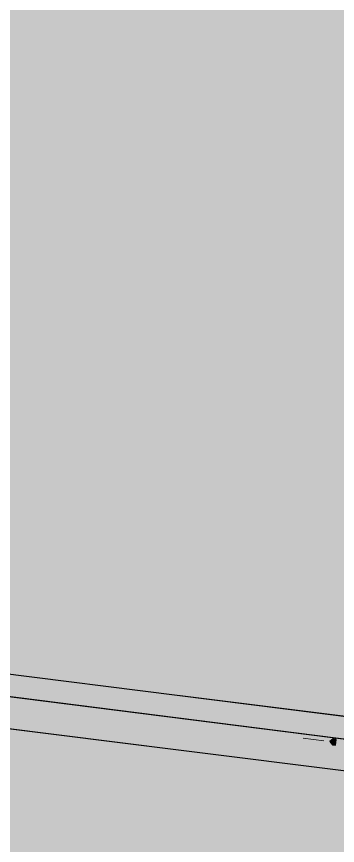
# Model space of a CAD drawing. Header units: metres. Extents: x -4 to 509425, y 7549 to 4732445.
# Drawn here: x 476016.81 to 476017.717, y 4719761.593 to 4719763.933 of the extents above; entities that cross this region are included whole.
import ezdxf

# ---------------------------------------------------------------- set-up
doc = ezdxf.new("R2010")
doc.units = ezdxf.units.M
doc.header["$LTSCALE"] = 0.01
doc.header["$MEASUREMENT"] = 0
doc.layers.get('0').update_dxf_attribs({"lineweight": 0})
doc.layers.add('_SUBESTACIÓN', color=1, linetype='Continuous')
doc.layers.add('SUBESTACION LA VID', color=253, linetype='Continuous')

# ---------------------------------------------------------------- blocks, each defined once
blk = doc.blocks.new('A$Cfff6051d')
at = {"layer": 'SUBESTACION LA VID', "transparency": 33554687}
h = blk.add_hatch(color=256, dxfattribs=at)
h.dxf.hatch_style = 2
h.paths.add_polyline_path([(476017.712, 4719761.8843), (476017.7131, 4719761.8927), (476017.7047, 4719761.8938), (476017.6952, 4719761.8864), (476017.7025, 4719761.877), (476017.7109, 4719761.8759)])
h = blk.add_hatch(color=256, dxfattribs=at)
h.dxf.hatch_style = 2
h.paths.add_polyline_path([(476017.712, 4719761.8843), (476017.7131, 4719761.8927), (476017.7047, 4719761.8938), (476017.6952, 4719761.8864), (476017.7025, 4719761.877), (476017.7109, 4719761.8759)])
at = {"layer": 'SUBESTACION LA VID', "lineweight": 15}
for p, q in [((476072.6429, 4719755.0745), (475976.8959, 4719767.0782)), ((476072.6239, 4719754.9233), (475976.8769, 4719766.927)), ((476017.6784, 4719761.8886), (476017.6196, 4719761.8959)), ((476017.6784, 4719761.8886), (476017.6196, 4719761.8959))]:
    blk.add_line(p, q, dxfattribs=at)
blk.add_lwpolyline([(476072.6239, 4719754.9233), (476072.6429, 4719755.0745), (475976.8959, 4719767.0782), (475976.8769, 4719766.927), (476072.6239, 4719754.9233)], dxfattribs=at)
at = {"layer": 'SUBESTACION LA VID'}
blk.add_lwpolyline([(476017.712, 4719761.8843), (476017.7131, 4719761.8927), (476017.7047, 4719761.8938), (476017.6952, 4719761.8864), (476017.7025, 4719761.877), (476017.7109, 4719761.8759)], close=True, dxfattribs=at)
blk.add_lwpolyline([(476017.712, 4719761.8843), (476017.7131, 4719761.8927), (476017.7047, 4719761.8938), (476017.6952, 4719761.8864), (476017.7025, 4719761.877), (476017.7109, 4719761.8759)], close=True, dxfattribs=at)
at = {"layer": 'SUBESTACION LA VID', "lineweight": 0}
blk.add_lwpolyline([(476017.712, 4719761.8843), (476017.7131, 4719761.8927), (476017.7047, 4719761.8938), (476017.6952, 4719761.8864), (476017.7025, 4719761.877), (476017.7109, 4719761.8759)], close=True, dxfattribs=at)
blk.add_lwpolyline([(476017.712, 4719761.8843), (476017.7131, 4719761.8927), (476017.7047, 4719761.8938), (476017.6952, 4719761.8864), (476017.7025, 4719761.877), (476017.7109, 4719761.8759)], close=True, dxfattribs=at)
at = {"layer": 'SUBESTACION LA VID'}
for points in [[(475976.8769, 4719766.927), (475976.8769, 4719766.927), (475976.8959, 4719767.0782), (475976.8959, 4719767.0782), (475976.8959, 4719767.0782), (476072.6239, 4719754.9233), (476072.6239, 4719754.9233), (476072.6239, 4719754.9233), (475976.8769, 4719766.927), (475976.8769, 4719766.927)], [(475976.8959, 4719767.0782), (475976.8959, 4719767.0782), (476072.6239, 4719754.9233), (476072.6239, 4719754.9233), (476072.6239, 4719754.9233), (476072.6429, 4719755.0745), (476072.6429, 4719755.0745), (476072.6429, 4719755.0745), (475976.8959, 4719767.0782), (475976.8959, 4719767.0782)]]:
    blk.add_open_spline(points, degree=3, knots=[0, 0, 0, 0, 1, 1, 1, 2, 2, 2, 3, 3, 3, 3], dxfattribs=at)
at = {"layer": 'SUBESTACION LA VID', "lineweight": 0}
for points in [[(475976.8769, 4719766.927), (475976.8769, 4719766.927), (475976.8959, 4719767.0782), (475976.8959, 4719767.0782), (475976.8959, 4719767.0782), (476072.6239, 4719754.9233), (476072.6239, 4719754.9233), (476072.6239, 4719754.9233), (475976.8769, 4719766.927), (475976.8769, 4719766.927)], [(475976.8959, 4719767.0782), (475976.8959, 4719767.0782), (476072.6239, 4719754.9233), (476072.6239, 4719754.9233), (476072.6239, 4719754.9233), (476072.6429, 4719755.0745), (476072.6429, 4719755.0745), (476072.6429, 4719755.0745), (475976.8959, 4719767.0782), (475976.8959, 4719767.0782)]]:
    blk.add_open_spline(points, degree=3, knots=[0, 0, 0, 0, 1, 1, 1, 2, 2, 2, 3, 3, 3, 3], dxfattribs=at)

msp = doc.modelspace()

# ---------------------------------------------------------------- hatches: boundary and pattern name
at = {"layer": '_SUBESTACIÓN', "transparency": 33554559}
h = msp.add_hatch(color=1, dxfattribs=at)
h.dxf.hatch_style = 1
h.paths.add_polyline_path([(475968.6399, 4719805.825), (476089.9386, 4719790.615), (476078.1686, 4719696.74), (475956.8686, 4719711.9502)])

# ---------------------------------------------------------------- block references
at = {"linetype": 'Continuous'}
msp.add_blockref('A$Cfff6051d', (0, 0), dxfattribs=at)

doc.saveas('drawing.dxf')
